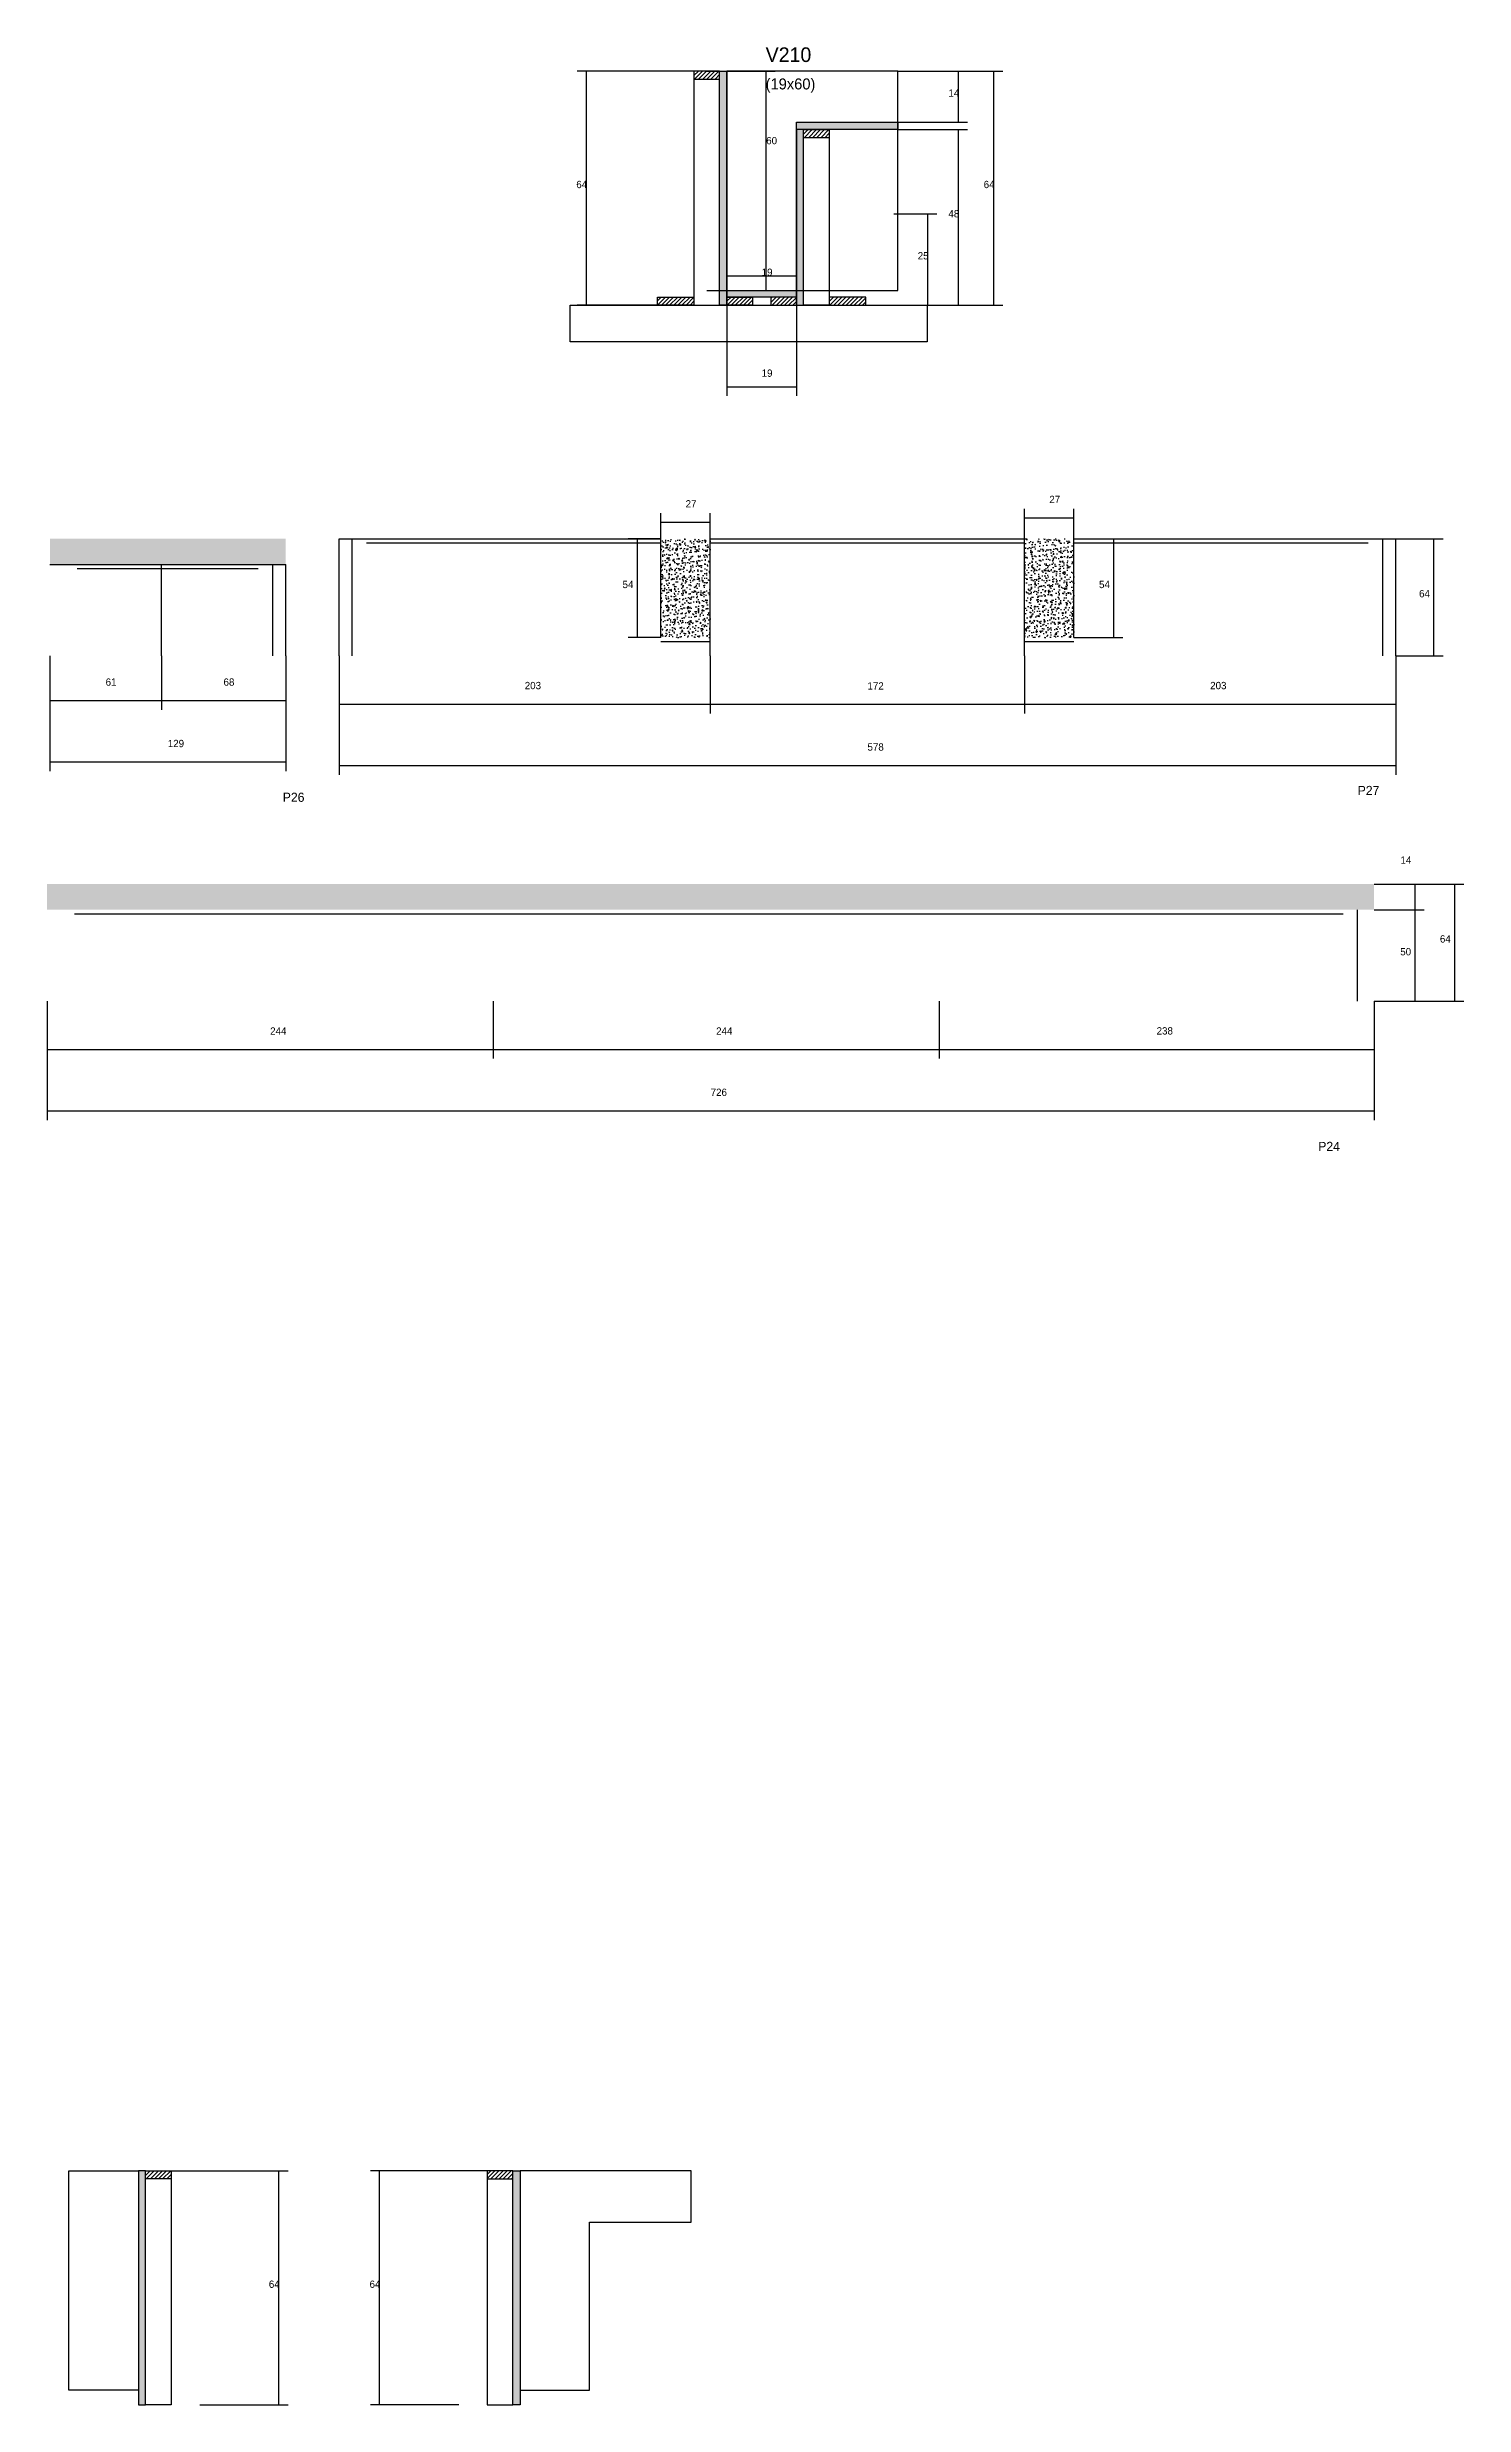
# Model space of a CAD drawing. Header units: metres. Extents: x 8115 to 8890, y 7871 to 9160.
import ezdxf

# ---------------------------------------------------------------- set-up
doc = ezdxf.new("R2010")
doc.units = ezdxf.units.M
for name, color, linetype in [('CONCRETO', 251, 'Continuous'), ('COTA', 241, 'Continuous'), ('Hachura', 253, 'Continuous'), ('Madeira', 126, 'Continuous'), ('NOMENCLATURA', 7, 'Continuous'), ('Painéis', 200, 'Continuous'), ('SARR_2.2x7', 40, 'Continuous'), ('Texto Seção', 7, 'Continuous')]:
    doc.layers.add(name, color=color, linetype=linetype)

msp = doc.modelspace()

# ---------------------------------------------------------------- hatches: boundary and pattern name
at = {"layer": 'COTA'}
h = msp.add_hatch(dxfattribs=at)
h.set_pattern_fill('AR-CONC', scale=0.03)
h.paths.add_polyline_path([(8245.6, 8891.4), (8116.6, 8891.4), (8116.6, 8891.4), (8116.6, 8877.4), (8116.6, 8877.4), (8245.6, 8877.4), (8245.6, 8877.4), (8245.6, 8891.4)])
h = msp.add_hatch(dxfattribs=at)
h.set_pattern_fill('AR-CONC', scale=0.03)
h.paths.add_polyline_path([(8477.9, 8891.4), (8450.9, 8891.4), (8450.9, 8837.4), (8477.9, 8837.4)])
h = msp.add_hatch(dxfattribs=at)
h.set_pattern_fill('AR-CONC', scale=0.03)
h.paths.add_polyline_path([(8676.9, 8889.2), (8676.9, 8891.4), (8649.9, 8891.4), (8649.9, 8837.4), (8676.9, 8837.4)])
h = msp.add_hatch(dxfattribs=at)
h.set_pattern_fill('AR-CONC', scale=0.03)
h.paths.add_polyline_path([(8841.1, 8702.5), (8841.1, 8688.5), (8841.1, 8688.5), (8115.1, 8688.5), (8115.1, 8688.5), (8115.1, 8702.5), (8115.1, 8702.5), (8841.1, 8702.5)])
at = {"layer": 'Hachura'}
h = msp.add_hatch(dxfattribs=at)
h.set_pattern_fill('ANSI31', scale=0.5)
h.paths.add_polyline_path([(8483, 9142.8), (8483, 9147.2), (8483, 9147.2), (8469, 9147.2), (8469, 9147.2), (8469, 9142.8), (8469, 9142.8), (8483, 9142.8)])
h = msp.add_hatch(color=8, dxfattribs=at)
h.dxf.hatch_style = 1
h.paths.add_polyline_path([(8483, 9147.2), (8487, 9147.2), (8487, 9147.2), (8487, 9019.2), (8487, 9019.2), (8483, 9019.2), (8483, 9019.2), (8483, 9147.2)])
h = msp.add_hatch(color=8, dxfattribs=at)
h.dxf.hatch_style = 1
h.paths.add_polyline_path([(8529, 9119.2), (8525, 9119.2), (8525, 9119.2), (8525, 9019.2), (8525, 9019.2), (8529, 9019.2), (8529, 9019.2), (8529, 9119.2)])
h = msp.add_hatch(color=8, dxfattribs=at)
h.dxf.hatch_style = 1
h.paths.add_polyline_path([(8525, 9115.2), (8525, 9119.2), (8525, 9119.2), (8580.6, 9119.2), (8580.6, 9119.2), (8580.6, 9115.2), (8580.6, 9115.2), (8525, 9115.2)])
h = msp.add_hatch(dxfattribs=at)
h.set_pattern_fill('ANSI31', scale=0.5)
h.paths.add_polyline_path([(8529, 9110.8), (8529, 9115.2), (8529, 9115.2), (8543, 9115.2), (8543, 9115.2), (8543, 9110.8), (8543, 9110.8), (8529, 9110.8)])
h = msp.add_hatch(dxfattribs=at)
h.set_pattern_fill('ANSI31', scale=0.5)
h.paths.add_polyline_path([(8449, 9019.2), (8449, 9023.6), (8449, 9023.6), (8469, 9023.6), (8469, 9023.6), (8469, 9019.2), (8469, 9019.2), (8449, 9019.2)])
h = msp.add_hatch(color=8, dxfattribs=at)
h.dxf.hatch_style = 1
h.paths.add_polyline_path([(8487, 9023.6), (8487, 9027.2), (8487, 9027.2), (8525, 9027.2), (8525, 9027.2), (8525, 9023.6), (8525, 9023.6), (8487, 9023.6)])
h = msp.add_hatch(dxfattribs=at)
h.set_pattern_fill('ANSI31', scale=0.5)
h.paths.add_polyline_path([(8487, 9019.2), (8487, 9023.6), (8487, 9023.6), (8501, 9023.6), (8501, 9023.6), (8501, 9019.2), (8501, 9019.2), (8487, 9019.2)])
h = msp.add_hatch(dxfattribs=at)
h.set_pattern_fill('ANSI31', scale=0.5)
h.paths.add_polyline_path([(8525, 9019.2), (8525, 9023.6), (8525, 9023.6), (8511, 9023.6), (8511, 9023.6), (8511, 9019.2), (8511, 9019.2), (8525, 9019.2)])
h = msp.add_hatch(dxfattribs=at)
h.set_pattern_fill('ANSI31', scale=0.5)
h.paths.add_polyline_path([(8563, 9019.2), (8563, 9023.6), (8563, 9023.6), (8543, 9023.6), (8543, 9023.6), (8543, 9019.2), (8543, 9019.2), (8563, 9019.2)])
h = msp.add_hatch(color=8, dxfattribs=at)
h.dxf.hatch_style = 1
h.paths.add_polyline_path([(8169, 7998.6), (8165, 7998.6), (8165, 7998.6), (8165, 7870.6), (8165, 7870.6), (8169, 7870.6), (8169, 7870.6), (8169, 7998.6)])
h = msp.add_hatch(dxfattribs=at)
h.set_pattern_fill('ANSI31', scale=0.5)
h.paths.add_polyline_path([(8169, 7994.2), (8169, 7998.6), (8169, 7998.6), (8183, 7998.6), (8183, 7998.6), (8183, 7994.2), (8183, 7994.2), (8169, 7994.2)])
h = msp.add_hatch(dxfattribs=at)
h.set_pattern_fill('ANSI31', scale=0.5)
h.paths.add_polyline_path([(8369.9, 7994.2), (8369.9, 7998.6), (8369.9, 7998.6), (8355.9, 7998.6), (8355.9, 7998.6), (8355.9, 7994.2), (8355.9, 7994.2), (8369.9, 7994.2)])
h = msp.add_hatch(color=8, dxfattribs=at)
h.dxf.hatch_style = 1
h.paths.add_polyline_path([(8369.9, 7998.6), (8373.9, 7998.6), (8373.9, 7998.6), (8373.9, 7870.6), (8373.9, 7870.6), (8369.9, 7870.6), (8369.9, 7870.6), (8369.9, 7998.6)])

# ---------------------------------------------------------------- linework, layer by layer
at = {"layer": 'CONCRETO'}
for points in [[(8580.6, 9119.2), (8580.6, 9147.2), (8487, 9147.2), (8487, 9119.2), (8487, 9119.2), (8487, 9027.2), (8525, 9027.2), (8525, 9119.2)], [(8487, 9027.2), (8580.6, 9027.2), (8580.6, 9147.2), (8487, 9147.2)], [(8127, 7998.6), (8127, 7998.6), (8165, 7998.6), (8165, 7970.6), (8165, 7970.6), (8165, 7878.6), (8127, 7878.6), (8127, 7998.6)], [(8467.5, 7970.6), (8467.5, 7998.6), (8373.9, 7998.6), (8373.9, 7970.6), (8373.9, 7970.6), (8373.9, 7878.6), (8411.9, 7878.6), (8411.9, 7970.6)]]:
    msp.add_lwpolyline(points, close=True, dxfattribs=at)
at = {"layer": 'COTA'}
for p, q in [((8469, 9147.2), (8405.1, 9147.2)), ((8410.1, 9019.2), (8410.1, 9147.2)), ((8476, 9147.2), (8513.5, 9147.2)), ((8508.5, 9027.2), (8508.5, 9147.2)), ((8580.6, 9147.2), (8638, 9147.2)), ((8580.6, 9147.2), (8618.7, 9147.2)), ((8613.7, 9119.2), (8613.7, 9147.2)), ((8633, 9019.2), (8633, 9147.2)), ((8580.6, 9119.2), (8618.7, 9119.2)), ((8580.6, 9115.2), (8618.7, 9115.2)), ((8613.7, 9019.2), (8613.7, 9115.2)), ((8578.3, 9069.2), (8601.9, 9069.2)), ((8596.9, 9019.2), (8596.9, 9069.2)), ((8487, 9019.2), (8487, 9040.2)), ((8487, 9035.2), (8525, 9035.2)), ((8525, 9019.2), (8525, 9040.2)), ((8453.4, 9019.2), (8405.1, 9019.2)), ((8476, 9027.2), (8513.5, 9027.2)), ((8487, 9019.2), (8487, 8969.5)), ((8525, 9019.2), (8525, 8969.5)), ((8558.6, 9019.2), (8638, 9019.2)), ((8558.6, 9019.2), (8618.7, 9019.2)), ((8578.3, 9019.2), (8601.9, 9019.2)), ((8487, 8974.5), (8525, 8974.5)), ((8116.6, 8827.4), (8116.6, 8797.9)), ((8116.6, 8827.4), (8116.6, 8764.3)), ((8177.6, 8827.4), (8177.6, 8797.9)), ((8177.6, 8827.4), (8177.6, 8797.9)), ((8245.6, 8827.4), (8245.6, 8797.9)), ((8245.6, 8827.4), (8245.6, 8764.3)), ((8274.9, 8827.4), (8274.9, 8795.9)), ((8274.9, 8827.4), (8274.9, 8762.3)), ((8477.9, 8827.4), (8477.9, 8795.9)), ((8649.9, 8827.4), (8649.9, 8795.9)), ((8852.9, 8827.4), (8852.9, 8795.9)), ((8852.9, 8827.4), (8852.9, 8762.3)), ((8116.6, 8802.9), (8177.6, 8802.9)), ((8177.6, 8802.9), (8245.6, 8802.9)), ((8274.9, 8800.9), (8477.9, 8800.9)), ((8649.9, 8800.9), (8852.9, 8800.9)), ((8116.6, 8769.3), (8245.6, 8769.3)), ((8274.9, 8767.3), (8852.9, 8767.3)), ((8841.1, 8702.5), (8868.5, 8702.5)), ((8841.1, 8702.5), (8890.2, 8702.5)), ((8863.5, 8688.5), (8863.5, 8702.5)), ((8885.2, 8638.5), (8885.2, 8702.5)), ((8841.1, 8688.5), (8868.5, 8688.5)), ((8841.1, 8688.5), (8868.5, 8688.5)), ((8863.5, 8638.5), (8863.5, 8688.5)), ((8115.1, 8638.5), (8115.1, 8607)), ((8115.1, 8638.5), (8115.1, 8573.4)), ((8359.1, 8638.5), (8359.1, 8607)), ((8359.1, 8638.5), (8359.1, 8607)), ((8603.1, 8638.5), (8603.1, 8607)), ((8603.1, 8638.5), (8603.1, 8607)), ((8841.1, 8638.5), (8841.1, 8607)), ((8841.1, 8638.5), (8841.1, 8573.4)), ((8841.1, 8638.5), (8868.5, 8638.5)), ((8841.1, 8638.5), (8890.2, 8638.5)), ((8115.1, 8612), (8359.1, 8612)), ((8359.1, 8612), (8603.1, 8612)), ((8603.1, 8612), (8841.1, 8612)), ((8115.1, 8578.4), (8841.1, 8578.4)), ((8183, 7998.6), (8246.9, 7998.6)), ((8241.9, 7870.6), (8241.9, 7998.6)), ((8355.9, 7998.6), (8292, 7998.6)), ((8297, 7870.6), (8297, 7998.6)), ((8198.6, 7870.6), (8246.9, 7870.6)), ((8340.3, 7870.6), (8292, 7870.6))]:
    msp.add_line(p, q, dxfattribs=at)
at = {"layer": 'Madeira'}
for points in [[(8483, 9142.8), (8483, 9147.2), (8469, 9147.2), (8469, 9142.8)], [(8483, 9147.2), (8469, 9147.2), (8469, 9019.2), (8483, 9019.2)], [(8529, 9110.8), (8529, 9115.2), (8543, 9115.2), (8543, 9110.8)], [(8529, 9115.2), (8543, 9115.2), (8543, 9019.2), (8529, 9019.2)], [(8596.5, 8999.2), (8401.3, 8999.2), (8401.3, 9019.2), (8596.5, 9019.2)], [(8449, 9019.2), (8449, 9023.6), (8469, 9023.6), (8469, 9019.2)], [(8487, 9019.2), (8487, 9023.6), (8501, 9023.6), (8501, 9019.2)], [(8525, 9019.2), (8525, 9023.6), (8511, 9023.6), (8511, 9019.2)], [(8563, 9019.2), (8563, 9023.6), (8543, 9023.6), (8543, 9019.2)], [(8169, 7994.2), (8169, 7998.6), (8183, 7998.6), (8183, 7994.2)], [(8169, 7998.6), (8183, 7998.6), (8183, 7870.6), (8169, 7870.6)], [(8369.9, 7994.2), (8369.9, 7998.6), (8355.9, 7998.6), (8355.9, 7994.2)], [(8369.9, 7998.6), (8355.9, 7998.6), (8355.9, 7870.6), (8369.9, 7870.6)]]:
    msp.add_lwpolyline(points, close=True, dxfattribs=at)
at = {"layer": 'Painéis'}
for p, q in [((8487, 9019.2), (8487, 9147.2)), ((8525, 9119.2), (8580.6, 9119.2)), ((8525, 9115.2), (8525, 9119.2)), ((8580.6, 9115.2), (8580.6, 9119.2)), ((8525, 9019.2), (8525, 9115.2)), ((8525, 9019.2), (8525, 9115.2)), ((8487, 9027.2), (8525, 9027.2)), ((8487, 9023.6), (8487, 9027.2)), ((8525, 9023.6), (8525, 9027.2)), ((8450.9, 8891.4), (8450.9, 8905.4)), ((8450.9, 8900.4), (8477.9, 8900.4)), ((8477.9, 8891.4), (8477.9, 8905.4)), ((8649.9, 8891.4), (8649.9, 8907.8)), ((8649.9, 8902.8), (8676.9, 8902.8)), ((8676.9, 8891.4), (8676.9, 8907.8)), ((8274.9, 8891.4), (8450.9, 8891.4)), ((8274.9, 8827.4), (8274.9, 8891.4)), ((8450.9, 8891.4), (8433, 8891.4)), ((8438, 8837.4), (8438, 8891.4)), ((8450.9, 8837.4), (8450.9, 8891.4)), ((8477.9, 8891.4), (8649.9, 8891.4)), ((8477.9, 8827.4), (8477.9, 8891.4)), ((8649.9, 8827.4), (8649.9, 8891.4)), ((8676.9, 8891.4), (8852.9, 8891.4)), ((8676.9, 8837.4), (8676.9, 8891.4)), ((8676.9, 8891.4), (8703.7, 8891.4)), ((8698.7, 8837.4), (8698.7, 8891.4)), ((8852.9, 8827.4), (8852.9, 8891.4)), ((8852.9, 8891.4), (8878.8, 8891.4)), ((8873.8, 8827.4), (8873.8, 8891.4)), ((8116.6, 8877.4), (8245.6, 8877.4)), ((8177.6, 8827.4), (8177.6, 8877.4)), ((8245.6, 8827.4), (8245.6, 8877.4)), ((8450.9, 8837.4), (8433, 8837.4)), ((8676.9, 8837.4), (8703.7, 8837.4)), ((8477.9, 8827.4), (8477.9, 8795.9)), ((8649.9, 8827.4), (8649.9, 8795.9)), ((8852.9, 8827.4), (8878.8, 8827.4)), ((8477.9, 8800.9), (8649.9, 8800.9))]:
    msp.add_line(p, q, dxfattribs=at)
for points in [[(8483, 9147.2), (8487, 9147.2), (8487, 9019.2), (8483, 9019.2)], [(8525, 9115.2), (8525, 9119.2), (8580.6, 9119.2), (8580.6, 9115.2)], [(8529, 9115.2), (8525, 9115.2), (8525, 9019.2), (8529, 9019.2)], [(8487, 9023.6), (8487, 9027.2), (8525, 9027.2), (8525, 9023.6)], [(8169, 7998.6), (8165, 7998.6), (8165, 7870.6), (8169, 7870.6)], [(8369.9, 7998.6), (8373.9, 7998.6), (8373.9, 7870.6), (8369.9, 7870.6)]]:
    msp.add_lwpolyline(points, close=True, dxfattribs=at)
at = {"layer": 'SARR_2.2x7'}
for p, q in [((8281.9, 8827.4), (8281.9, 8891.4)), ((8289.9, 8889.2), (8450.9, 8889.2)), ((8477.9, 8889.2), (8649.9, 8889.2)), ((8676.9, 8889.2), (8837.9, 8889.2)), ((8845.9, 8827.4), (8845.9, 8891.4)), ((8131.6, 8875.2), (8177.6, 8875.2)), ((8177.6, 8875.2), (8230.6, 8875.2)), ((8238.6, 8827.4), (8238.6, 8877.4)), ((8450.9, 8835.2), (8477.9, 8835.2)), ((8649.9, 8835.2), (8676.9, 8835.2)), ((8130.1, 8686.3), (8359.1, 8686.3)), ((8359.1, 8686.3), (8824.1, 8686.3)), ((8832.1, 8638.5), (8832.1, 8688.5))]:
    msp.add_line(p, q, dxfattribs=at)

# ---------------------------------------------------------------- texts
at = {"layer": 'COTA'}
for s, p in [('14', (8608.2, 9133.2)), ('60', (8508.5, 9107.2)), ('64', (8404.6, 9083.2)), ('64', (8627.5, 9083.2)), ('48', (8608.2, 9067.2)), ('25', (8591.4, 9044.2)), ('19', (8506, 9035.2)), ('19', (8506, 8980)), ('61', (8147.1, 8811)), ('68', (8211.6, 8811)), ('203', (8376.4, 8809.1)), ('203', (8751.4, 8809.1)), ('129', (8181.1, 8777.4)), ('578', (8563.9, 8775.5)), ('14', (8855.5, 8713.6)), ('50', (8855.4, 8663.5)), ('64', (8877.1, 8670.5)), ('244', (8237.1, 8620.1)), ('244', (8481.1, 8620.1)), ('238', (8722.1, 8620.2)), ('726', (8478.1, 8586.6)), ('64', (8236.4, 7934.6)), ('64', (8291.5, 7934.6))]:
    msp.add_text(s, height=4, dxfattribs=at).set_placement(p)
at = {"layer": 'NOMENCLATURA'}
for s, p in [('P26', (8244, 8747.5)), ('P27', (8832.1, 8751.2)), ('P24', (8810.5, 8556.5))]:
    msp.add_text(s, height=5, dxfattribs=at).set_placement(p)
at = {"layer": 'Painéis'}
for s, p in [('27', (8464.4, 8908.5)), ('27', (8663.4, 8910.9)), ('54', (8429.9, 8864.4)), ('54', (8690.6, 8864.4)), ('64', (8865.7, 8859.4)), ('172', (8563.9, 8808.9))]:
    msp.add_text(s, height=4, dxfattribs=at).set_placement(p)
at = {"layer": 'Texto Seção'}
for s, height, p in [('V210', 8, (8508.2, 9152.2)), ('(19x60)', 6, (8508.2, 9137.2))]:
    msp.add_text(s, height=height, dxfattribs=at).set_placement(p)

doc.saveas('drawing.dxf')
